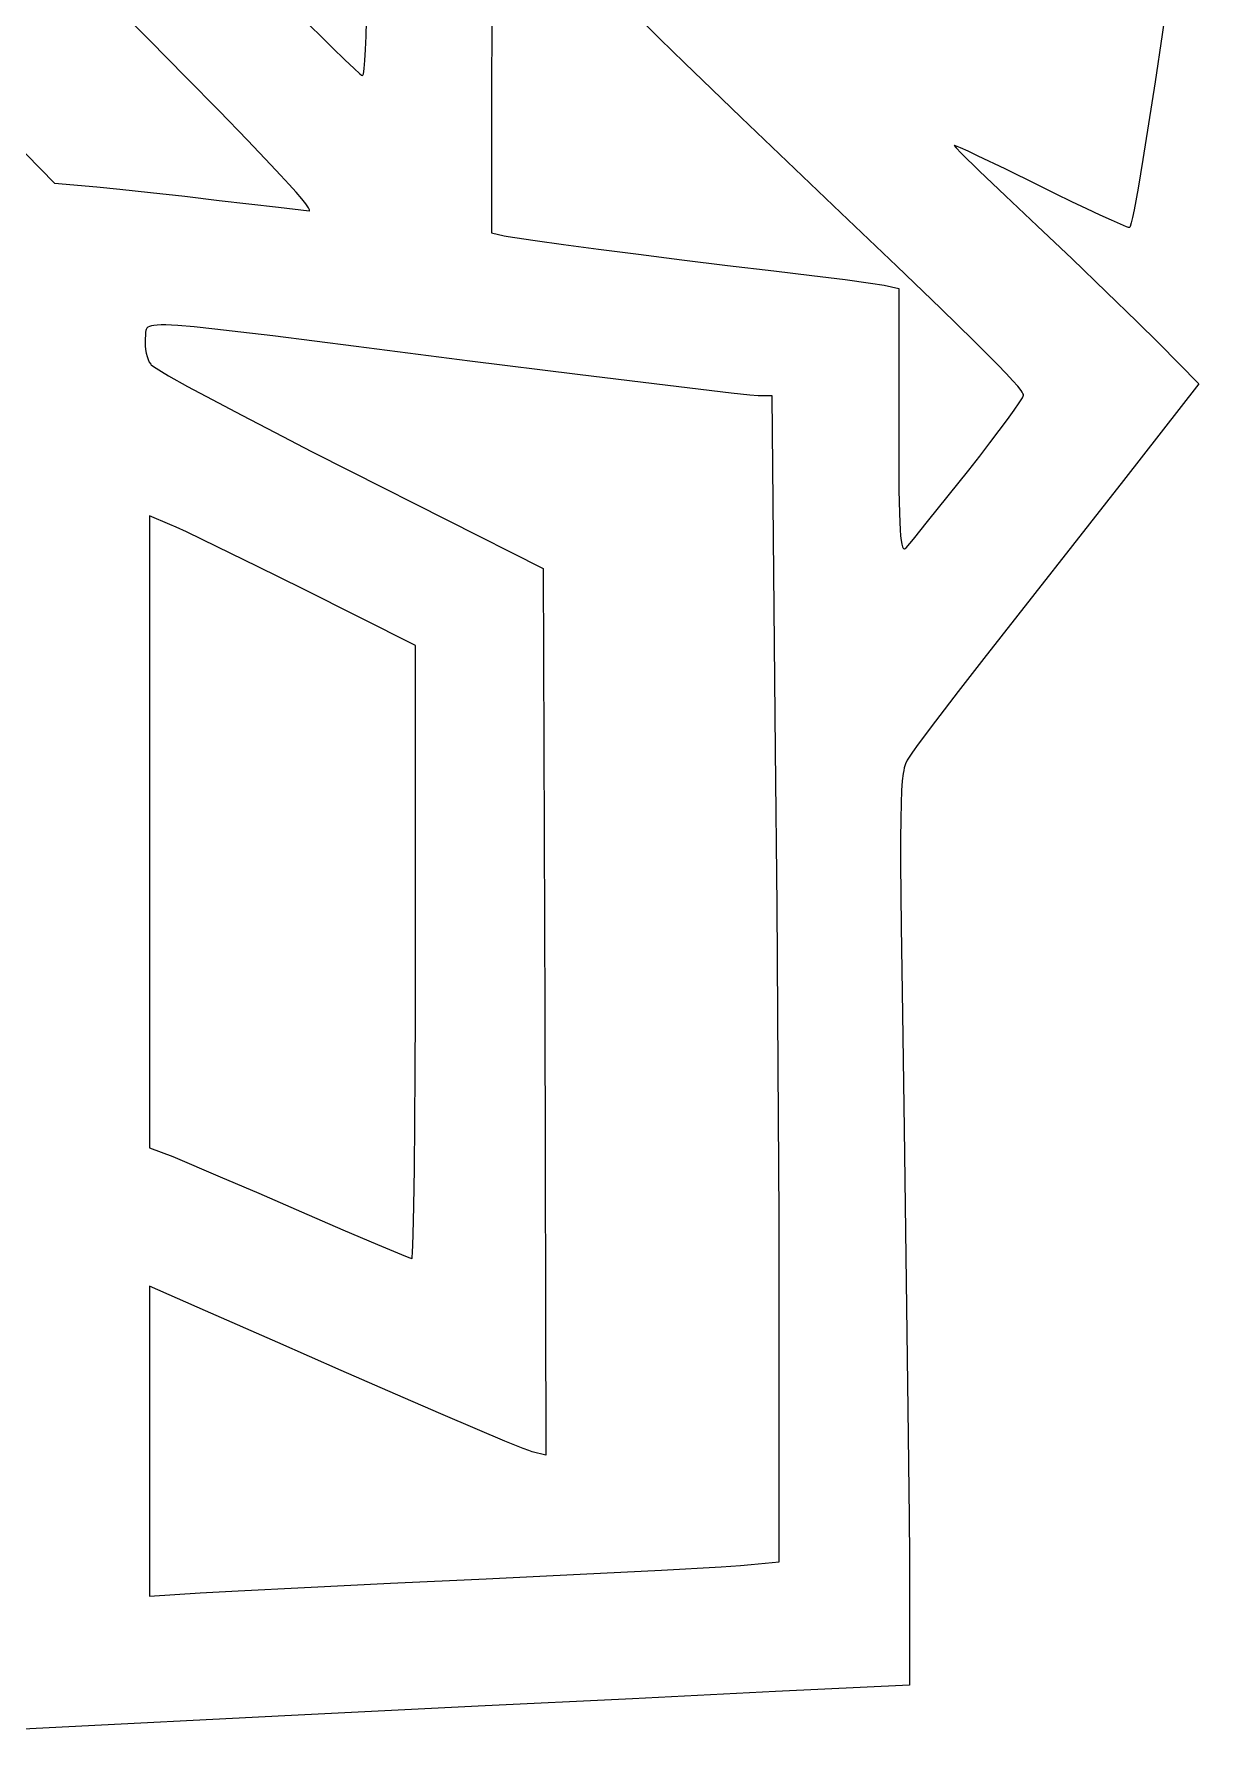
# Model space of a CAD drawing. Extents: x 41 to 5723, y -4869 to 395.
# Drawn here: x 4186 to 5606, y -4793 to -2715 of the extents above; entities that cross this region are included whole.
import ezdxf

# ---------------------------------------------------------------- set-up
doc = ezdxf.new("R2010")
doc.units = 0

msp = doc.modelspace()

# ---------------------------------------------------------------- linework, layer by layer
at = {"layer": 'Layer 1'}
for p, q in [((4326.339, -2721.68295), (4238.065406, -2632.603012)), ((5569.87193, -2651.56566), (5560.714874, -2715.30858)), ((4508.944233, -2691.040917), (4549.990749, -2731.542362)), ((4590.777509, -2717.344362), (4591.21805, -2698.924327)), ((4744.061915, -2686.336408), (4743.809992, -2722.881937)), ((4948.85555, -2720.4431), (4922.969589, -2694.861914)), ((4326.33845, -2721.68316), (4326.339, -2721.68295)), ((4371.70126, -2767.478707), (4326.33845, -2721.68316)), ((4590.174188, -2733.423462), (4590.777509, -2717.344362)), ((4978.865292, -2749.775992), (4948.85555, -2720.4431)), ((5560.714874, -2715.30858), (5552.177936, -2773.067332)), ((4549.990749, -2731.542362), (4565.004653, -2746.110291)), ((4589.415837, -2746.712043), (4590.174188, -2733.423462)), ((4743.809992, -2722.881937), (4743.72085, -2762.03195)), ((4067.70875, -2750.12575), (4211.24475, -2896.30775)), ((4565.004653, -2746.110291), (4576.154452, -2756.695902)), ((4576.154452, -2756.695902), (4583.296743, -2763.153852)), ((4583.296743, -2763.153852), (4585.32026, -2764.789535)), ((4586.892576, -2764.774558), (4587.465054, -2763.119298)), ((4587.465054, -2763.119298), (4588.004588, -2760.429218)), ((4588.004588, -2760.429218), (4588.510209, -2756.760517)), ((4588.510209, -2756.760517), (4589.415837, -2746.712043)), ((4743.72085, -2762.03195), (4743.72085, -2957.16195)), ((5012.138425, -2782.031175), (4978.865292, -2749.775992)), ((4411.800834, -2808.375351), (4371.70126, -2767.478707)), ((4585.32026, -2764.789535), (4586.288124, -2765.3388)), ((4586.288124, -2765.3388), (4586.594287, -2765.196569)), ((4586.594287, -2765.196569), (4586.892576, -2764.774558)), ((5047.814558, -2816.379233), (5012.138425, -2782.031175)), ((5552.177936, -2773.067332), (5544.385139, -2824.066779)), ((4446.272854, -2844.001017), (4411.800834, -2808.375351)), ((5085.0333, -2851.99075), (5047.814558, -2816.379233)), ((5544.385139, -2824.066779), (5537.460505, -2867.531785)), ((4474.753, -2873.983635), (4446.272854, -2844.001017)), ((5169.437816, -2932.453564), (5085.0333, -2851.99075)), ((5307.34566, -2850.547761), (5307.27303, -2850.66456)), ((5307.27303, -2850.66456), (5309.776752, -2853.514515)), ((5307.683288, -2850.567339), (5307.34566, -2850.547761)), ((5309.128347, -2851.003031), (5307.683288, -2850.567339)), ((5314.921339, -2853.372387), (5309.128347, -2851.003031)), ((5309.776752, -2853.514515), (5316.016676, -2859.821624)), ((5324.248946, -2857.571088), (5314.921339, -2853.372387)), ((5316.016676, -2859.821624), (5338.030813, -2881.257009)), ((5336.708105, -2863.397597), (5324.248946, -2857.571088)), ((5369.408833, -2879.12789), (5336.708105, -2863.397597)), ((5537.460505, -2867.531785), (5531.528055, -2902.687213)), ((4486.63227, -2886.742528), (4474.753, -2873.983635)), ((4496.876952, -2897.951131), (4486.63227, -2886.742528)), ((5338.030813, -2881.257009), (5369.966808, -2911.870119)), ((5409.79903, -2898.95096), (5369.408833, -2879.12789)), ((4211.24475, -2896.30775), (4262.83845, -2900.93796)), ((4262.83845, -2900.93796), (4290.650692, -2903.707815)), ((4290.650692, -2903.707815), (4328.074738, -2907.71791)), ((4328.074738, -2907.71791), (4370.087639, -2912.472155)), ((4505.441505, -2907.562935), (4496.876952, -2897.951131)), ((4512.280391, -2915.531432), (4505.441505, -2907.562935)), ((5430.743483, -2909.334043), (5409.79903, -2898.95096)), ((5531.528055, -2902.687213), (5526.711811, -2928.757926)), ((4370.087639, -2912.472155), (4411.66645, -2917.47446)), ((4411.66645, -2917.47446), (4484.178612, -2925.742667)), ((4484.178612, -2925.742667), (4521.46845, -2930.04216)), ((4517.348068, -2921.810112), (4512.280391, -2915.531432)), ((4520.598996, -2926.352466), (4517.348068, -2921.810112)), ((4521.528949, -2927.957987), (4520.598996, -2926.352466)), ((4521.46845, -2930.04216), (4521.779596, -2929.983661)), ((4521.987637, -2929.111985), (4521.528949, -2927.957987)), ((4521.779596, -2929.983661), (4521.969368, -2929.808647)), ((4521.969368, -2929.808647), (4521.987637, -2929.111985)), ((5369.966808, -2911.870119), (5408.47603, -2948.56036)), ((5450.602734, -2919.01174), (5430.743483, -2909.334043)), ((5468.911694, -2927.774763), (5450.602734, -2919.01174)), ((5485.205274, -2935.413822), (5468.911694, -2927.774763)), ((5526.711811, -2928.757926), (5524.761024, -2938.144284)), ((5237.633994, -2997.739005), (5169.437816, -2932.453564)), ((5408.47603, -2948.56036), (5450.974733, -2988.836921)), ((5499.018386, -2941.719631), (5485.205274, -2935.413822)), ((5509.885942, -2946.482899), (5499.018386, -2941.719631)), ((5517.342853, -2949.494338), (5509.885942, -2946.482899)), ((5519.646976, -2950.277719), (5517.342853, -2949.494338)), ((5520.92403, -2950.54466), (5519.646976, -2950.277719)), ((5521.342291, -2950.190112), (5520.92403, -2950.54466)), ((5521.85163, -2949.134543), (5521.342291, -2950.190112)), ((5523.135796, -2944.968787), (5521.85163, -2949.134543)), ((5524.761024, -2938.144284), (5523.135796, -2944.968787)), ((4743.72085, -2957.16195), (4758.93435, -2960.46924)), ((4758.93435, -2960.46924), (4764.028836, -2961.409912)), ((4764.028836, -2961.409912), (4772.21907, -2962.723624)), ((4772.21907, -2962.723624), (4796.999234, -2966.350016)), ((4796.999234, -2966.350016), (4831.49975, -2971.108122)), ((4831.49975, -2971.108122), (4873.945525, -2976.757646)), ((4873.945525, -2976.757646), (4922.561465, -2983.058295)), ((4922.561465, -2983.058295), (4975.572478, -2989.769774)), ((4975.572478, -2989.769774), (5031.203471, -2996.651787)), ((5450.974733, -2988.836921), (5492.977405, -3029.175497)), ((5031.203471, -2996.651787), (5087.67935, -3003.46404)), ((5087.67935, -3003.46404), (5133.960803, -3008.941735)), ((5133.960803, -3008.941735), (5174.661225, -3014.047355)), ((5291.148874, -3049.350858), (5237.633994, -2997.739005)), ((5174.661225, -3014.047355), (5205.439709, -3018.160792)), ((5205.439709, -3018.160792), (5221.95535, -3020.66194)), ((5221.95535, -3020.66194), (5239.81475, -3024.63069)), ((5239.81475, -3024.63069), (5239.81475, -3187.34969)), ((5492.977405, -3029.175497), (5529.771139, -3064.925255)), ((5331.5095, -3088.792906), (5291.148874, -3049.350858)), ((4322.854522, -3074.666765), (4322.336124, -3076.185285)), ((4323.712287, -3073.320231), (4322.854522, -3074.666765)), ((4324.998924, -3072.151738), (4323.712287, -3073.320231)), ((4326.803939, -3071.167343), (4324.998924, -3072.151738)), ((4329.216836, -3070.3731), (4326.803939, -3071.167343)), ((4332.327122, -3069.775066), (4329.216836, -3070.3731)), ((4336.224301, -3069.379297), (4332.327122, -3069.775066)), ((4340.99788, -3069.191849), (4336.224301, -3069.379297)), ((4346.737363, -3069.218777), (4340.99788, -3069.191849)), ((4353.532256, -3069.466137), (4346.737363, -3069.218777)), ((4361.472065, -3069.939985), (4353.532256, -3069.466137)), ((4381.14445, -3071.591369), (4361.472065, -3069.939985)), ((4406.470563, -3074.221376), (4381.14445, -3071.591369)), ((4438.166446, -3077.878452), (4406.470563, -3074.221376)), ((5529.771139, -3064.925255), (5556.64303, -3091.43536)), ((4321.70194, -3086.14571), (4321.416427, -3090.465861)), ((4321.416427, -3090.465861), (4321.526238, -3094.910033)), ((4321.526238, -3094.910033), (4321.992617, -3099.354203)), ((4321.922074, -3081.712198), (4321.70194, -3086.14571)), ((4322.067586, -3077.869734), (4321.922074, -3081.712198)), ((4322.336124, -3076.185285), (4322.067586, -3077.869734)), ((4476.948143, -3082.611044), (4438.166446, -3077.878452)), ((4578.633153, -3095.496564), (4476.948143, -3082.611044)), ((4717.25394, -3113.26551), (4578.633153, -3095.496564)), ((5347.234168, -3104.420187), (5331.5095, -3088.792906)), ((5556.64303, -3091.43536), (5605.59093, -3141.04466)), ((4321.992617, -3099.354203), (4322.776806, -3103.674347)), ((4322.776806, -3103.674347), (4323.840048, -3107.746443)), ((4323.840048, -3107.746443), (4325.143586, -3111.446468)), ((4325.143586, -3111.446468), (4326.648663, -3114.650398)), ((4326.648663, -3114.650398), (4328.31652, -3117.23421)), ((4848.408492, -3129.646916), (4717.25394, -3113.26551)), ((5360.242913, -3117.568935), (5347.234168, -3104.420187)), ((4328.31652, -3117.23421), (4329.056098, -3118.004128)), ((4329.056098, -3118.004128), (4330.396171, -3119.068238)), ((4330.396171, -3119.068238), (4334.814821, -3122.046576)), ((4334.814821, -3122.046576), (4341.44651, -3126.104304)), ((4341.44651, -3126.104304), (4350.16528, -3131.176503)), ((4350.16528, -3131.176503), (4373.360224, -3144.104642)), ((4958.355161, -3143.113785), (4848.408492, -3129.646916)), ((5370.726616, -3128.427125), (5360.242913, -3117.568935)), ((5378.876156, -3137.182729), (5370.726616, -3128.427125)), ((5384.882415, -3144.02372), (5378.876156, -3137.182729)), ((4373.360224, -3144.104642), (4403.391974, -3160.31164)), ((5035.55972, -3152.239841), (4958.355161, -3143.113785)), ((5058.279262, -3154.729354), (5035.55972, -3152.239841)), ((5068.48794, -3155.59881), (5058.279262, -3154.729354)), ((5085.68584, -3155.59881), (5068.48794, -3155.59881)), ((5089.65459, -3587.53081), (5085.68584, -3155.59881)), ((5388.936271, -3149.138072), (5384.882415, -3144.02372)), ((5386.627625, -3164.085472), (5390.57183, -3157.911436)), ((5390.290699, -3151.1065), (5388.936271, -3149.138072)), ((5391.228606, -3152.713758), (5390.290699, -3151.1065)), ((5390.57183, -3157.911436), (5391.599708, -3156.000217)), ((5391.773853, -3153.983342), (5391.228606, -3152.713758)), ((5391.599708, -3156.000217), (5391.9503, -3154.93875)), ((5391.9503, -3154.93875), (5391.773853, -3153.983342)), ((5605.59093, -3141.04466), (5513.64823, -3258.78466)), ((4403.391974, -3160.31164), (4439.252855, -3179.278147)), ((4439.252855, -3179.278147), (4479.93519, -3200.484812)), ((5372.189225, -3184.4563), (5380.404488, -3173.065534)), ((5380.404488, -3173.065534), (5386.627625, -3164.085472)), ((5239.81475, -3187.34969), (5239.887097, -3233.960606)), ((5350.929538, -3212.888653), (5362.26864, -3197.862447)), ((5362.26864, -3197.862447), (5372.189225, -3184.4563)), ((4479.93519, -3200.484812), (4524.431304, -3223.412283)), ((5338.458723, -3229.139595), (5350.929538, -3212.888653)), ((4524.431304, -3223.412283), (4571.73352, -3247.54121)), ((5239.887097, -3233.960606), (5240.14548, -3270.765893)), ((5325.143, -3246.21995), (5338.458723, -3229.139595)), ((4571.73352, -3247.54121), (4806.55152, -3365.94221)), ((5274.954701, -3308.892355), (5325.14286, -3246.21919)), ((5325.14286, -3246.21919), (5325.143, -3246.21995)), ((5513.64823, -3258.78466), (5343.65323, -3475.74266)), ((5240.14548, -3270.765893), (5240.651909, -3298.749985)), ((4351.472, -3312.3639), (4326.9981, -3301.7806)), ((4326.9981, -3301.7806), (4326.9981, -3686.7496)), ((5240.651909, -3298.749985), (5241.017519, -3309.741718)), ((4359.330504, -3315.719001), (4351.472, -3312.3639)), ((4372.049253, -3321.593322), (4359.330504, -3315.719001)), ((4409.431925, -3339.566375), (4372.049253, -3321.593322)), ((5241.017519, -3309.741718), (5241.468396, -3318.897315)), ((5241.468396, -3318.897315), (5242.01229, -3326.33983)), ((5257.705119, -3330.307051), (5274.954701, -3308.892355)), ((4458.348884, -3363.616566), (4409.431925, -3339.566375)), ((5242.01229, -3326.33983), (5242.656954, -3332.192317)), ((5242.656954, -3332.192317), (5243.410137, -3336.57783)), ((5243.410137, -3336.57783), (5244.279592, -3339.619424)), ((5244.279592, -3339.619424), (5244.760344, -3340.674706)), ((5244.760344, -3340.674706), (5245.273071, -3341.440153)), ((5245.273071, -3341.440153), (5245.818741, -3341.931147)), ((5245.818741, -3341.931147), (5246.398324, -3342.163071)), ((5246.398324, -3342.163071), (5247.012788, -3342.151305)), ((5247.012788, -3342.151305), (5247.663103, -3341.911232)), ((5247.663103, -3341.911232), (5249.07516, -3340.80769)), ((5249.07516, -3340.80769), (5257.705119, -3330.307051)), ((4513.529, -3391.0774), (4458.348884, -3363.616566)), ((4806.55152, -3365.94221), (4808.53589, -3906.35321)), ((4651.112, -3459.869), (4513.529, -3391.0774)), ((4651.112, -3833.593), (4651.112, -3459.869)), ((5343.65323, -3475.74266), (5312.275299, -3516.132988)), ((5312.275299, -3516.132988), (5284.61808, -3552.306535)), ((5284.61808, -3552.306535), (5263.658136, -3580.294394)), ((5091.494274, -3776.85256), (5089.65459, -3587.53081)), ((5256.619818, -3589.978408), (5252.37203, -3596.12766)), ((5263.658136, -3580.294394), (5256.619818, -3589.978408)), ((5245.866315, -3612.42198), (5245.209681, -3616.043751)), ((5246.588957, -3609.279469), (5245.866315, -3612.42198)), ((5247.378697, -3606.538337), (5246.588957, -3609.279469)), ((5248.236626, -3604.120709), (5247.378697, -3606.538337)), ((5250.161411, -3599.944447), (5248.236626, -3604.120709)), ((5252.37203, -3596.12766), (5250.161411, -3599.944447)), ((5244.09008, -3625.036579), (5243.221432, -3636.880978)), ((5245.209681, -3616.043751), (5244.09008, -3625.036579)), ((5242.595017, -3652.199972), (5242.202115, -3671.616585)), ((5243.221432, -3636.880978), (5242.595017, -3652.199972)), ((5242.202115, -3671.616585), (5242.034005, -3695.753841)), ((4326.9981, -3686.7496), (4326.9981, -4072.3796)), ((5242.034005, -3695.753841), (5242.081968, -3725.234764)), ((5242.081968, -3725.234764), (5242.791226, -3802.719707)), ((5092.961885, -3973.98781), (5091.494274, -3776.85256)), ((5242.791226, -3802.719707), (5244.260128, -3909.055608)), ((4651.022576, -3908.713871), (4651.11301, -3833.593)), ((4651.11301, -3833.593), (4651.112, -3833.593)), ((4808.53589, -3906.35321), (4809.85881, -4446.76421)), ((4650.76161, -3978.772969), (4651.022576, -3908.713871)), ((5244.260128, -3909.055608), (5246.41891, -4049.22666)), ((4650.345614, -4042.24327), (4650.76161, -3978.772969)), ((5093.933401, -4155.49606), (5092.961885, -3973.98781)), ((4649.790091, -4097.59775), (4650.345614, -4042.24327)), ((5246.41891, -4049.22666), (5250.966434, -4390.787285)), ((4326.9981, -4072.3796), (4355.4408, -4082.9629)), ((4355.4408, -4082.9629), (4412.987675, -4107.51953)), ((4412.987675, -4107.51953), (4459.992675, -4127.70433)), ((4649.110546, -4143.309387), (4649.790091, -4097.59775)), ((4459.992675, -4127.70433), (4512.2068, -4150.4316)), ((4512.2068, -4150.4316), (4562.581003, -4172.342381)), ((4648.32248, -4177.851156), (4649.110546, -4143.309387)), ((5094.2848, -4297.93681), (5093.933401, -4155.49606)), ((4562.581003, -4172.342381), (4604.645675, -4190.284425)), ((4604.645675, -4190.284425), (4634.059909, -4202.521406)), ((4647.441397, -4199.696035), (4647.892597, -4190.456146)), ((4647.892597, -4190.456146), (4648.32248, -4177.851156)), ((4634.059909, -4202.521406), (4642.666579, -4205.957897)), ((4642.666579, -4205.957897), (4646.4828, -4207.317)), ((4646.4828, -4207.317), (4646.728868, -4206.82876)), ((4646.728868, -4206.82876), (4646.970819, -4205.379946)), ((4646.970819, -4205.379946), (4647.441397, -4199.696035)), ((4395.12431, -4270.81646), (4326.99411, -4241.05086)), ((4326.99411, -4241.05086), (4326.99411, -4430.22786)), ((4483.043915, -4309.75848), (4395.12431, -4270.81646)), ((5094.2848, -4577.07181), (5094.2848, -4297.93681)), ((4560.220046, -4343.73182), (4483.043915, -4309.75848)), ((4626.575174, -4372.728729), (4560.220046, -4343.73182)), ((4682.031773, -4396.741454), (4626.575174, -4372.728729)), ((4726.512313, -4415.762242), (4682.031773, -4396.741454)), ((5250.966434, -4390.787285), (5252.46505, -4522.779238)), ((4759.939268, -4429.78334), (4726.512313, -4415.762242)), ((4326.99411, -4430.22786), (4326.99411, -4618.74386)), ((4782.235109, -4438.796997), (4759.939268, -4429.78334)), ((4789.184635, -4441.423613), (4782.235109, -4438.796997)), ((4793.32231, -4442.79546), (4789.184635, -4441.423613)), ((4809.85881, -4446.76421), (4793.32231, -4442.79546)), ((5252.46505, -4522.779238), (5252.88492, -4571.183232)), ((5252.88492, -4571.183232), (5253.03349, -4604.85166)), ((4737.097, -4597.577), (4851.529016, -4592.099305)), ((4851.529016, -4592.099305), (4950.582375, -4586.993685)), ((4950.582375, -4586.993685), (5023.591047, -4582.880247)), ((5023.591047, -4582.880247), (5046.99549, -4581.389381)), ((5046.99549, -4581.389381), (5059.889, -4580.3791)), ((5059.889, -4580.3791), (5094.2848, -4577.07181)), ((4388.50971, -4614.77511), (4434.69809, -4612.273974)), ((4434.69809, -4612.273974), (4515.923048, -4608.160532)), ((4515.923048, -4608.160532), (4620.588337, -4603.054905)), ((4620.588337, -4603.054905), (4737.09771, -4597.57721)), ((4737.09771, -4597.57721), (4737.097, -4597.577)), ((5253.03349, -4604.85166), (5253.03349, -4727.22166)), ((4326.99411, -4618.74386), (4388.50971, -4614.77511)), ((5089.65349, -4735.15916), (4915.359478, -4743.840801)), ((5253.03349, -4727.22166), (5089.65349, -4735.15916)), ((4727.17449, -4753.01856), (4491.943365, -4764.759432)), ((4915.359478, -4743.840801), (4727.17449, -4753.01856)), ((4204.62249, -4779.47686), (3931.274865, -4792.788704)), ((4491.943365, -4764.759432), (4204.62249, -4779.47686))]:
    msp.add_line(p, q, dxfattribs=at)

doc.saveas('drawing.dxf')
